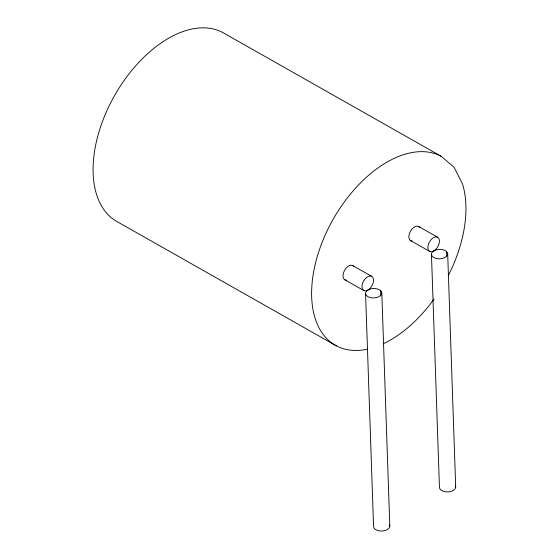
<?xml version="1.0" encoding="UTF-8"?>
<svg xmlns="http://www.w3.org/2000/svg" width="559" height="559" viewBox="0 0 559 559"><rect width="100%" height="100%" fill="white"/><g stroke="black" fill="none" stroke-linecap="round" stroke-linejoin="round"><path stroke-width="0.84" d="M380.693 295.452L380.749 290.736M446.578 256.329L446.634 251.613M448.248 275.671A108.327 64.047 -60.5 0 0 462.482 183.911L454.048 167.232L441.163 156.268L222.622 32.45A108.327 64.047 -60.5 0 0 113.554 97.378A108.327 64.047 -60.5 0 0 117.837 222.056L336.378 345.874M418.572 226.437L437.571 237.205M410.711 240.656L429.717 251.424M352.687 265.56L371.693 276.328M344.826 279.779L363.832 290.547M447.689 253.954A8.126 4.717 -2 0 1 435.461 258.265A8.126 4.717 -2 0 1 435.559 250.09A8.126 4.717 -2 0 1 447.689 253.954L455.697 487.057M433.868 250.872L433.875 250.928A8.126 4.8 -60.5 0 1 428.522 243.99A8.126 4.8 -60.5 0 1 438.542 238.022A8.126 4.8 -60.5 0 1 433.875 250.928M431.45 254.254L439.451 487.357A8.126 4.717 -2 0 0 448.577 491.864A8.126 4.717 -2 0 0 455.431 485.841M381.811 293.077A8.126 4.717 -2 0 1 369.576 297.388A8.126 4.717 -2 0 1 369.681 289.213A8.126 4.717 -2 0 1 381.811 293.077L389.812 526.18M367.99 289.995L367.99 290.051A8.126 4.8 -60.5 0 1 362.637 283.113A8.126 4.8 -60.5 0 1 372.657 277.152A8.126 4.8 -60.5 0 1 367.99 290.051M365.565 293.377L373.573 526.48A8.126 4.717 -2 0 0 382.691 530.987A8.126 4.717 -2 0 0 389.553 524.964M433.994 299.072A108.327 64.047 -60.5 0 1 383.264 343.764M367.305 349.214A108.327 64.047 -60.5 0 1 321.558 243.808A108.327 64.047 -60.5 0 1 441.163 156.268M346.063 280.115A8.126 4.8 -60.5 0 1 344.505 270.43A8.126 4.8 -60.5 0 1 353.651 266.384M411.948 240.992A8.126 4.8 -60.5 0 1 410.39 231.307A8.126 4.8 -60.5 0 1 419.536 227.261"/></g></svg>
